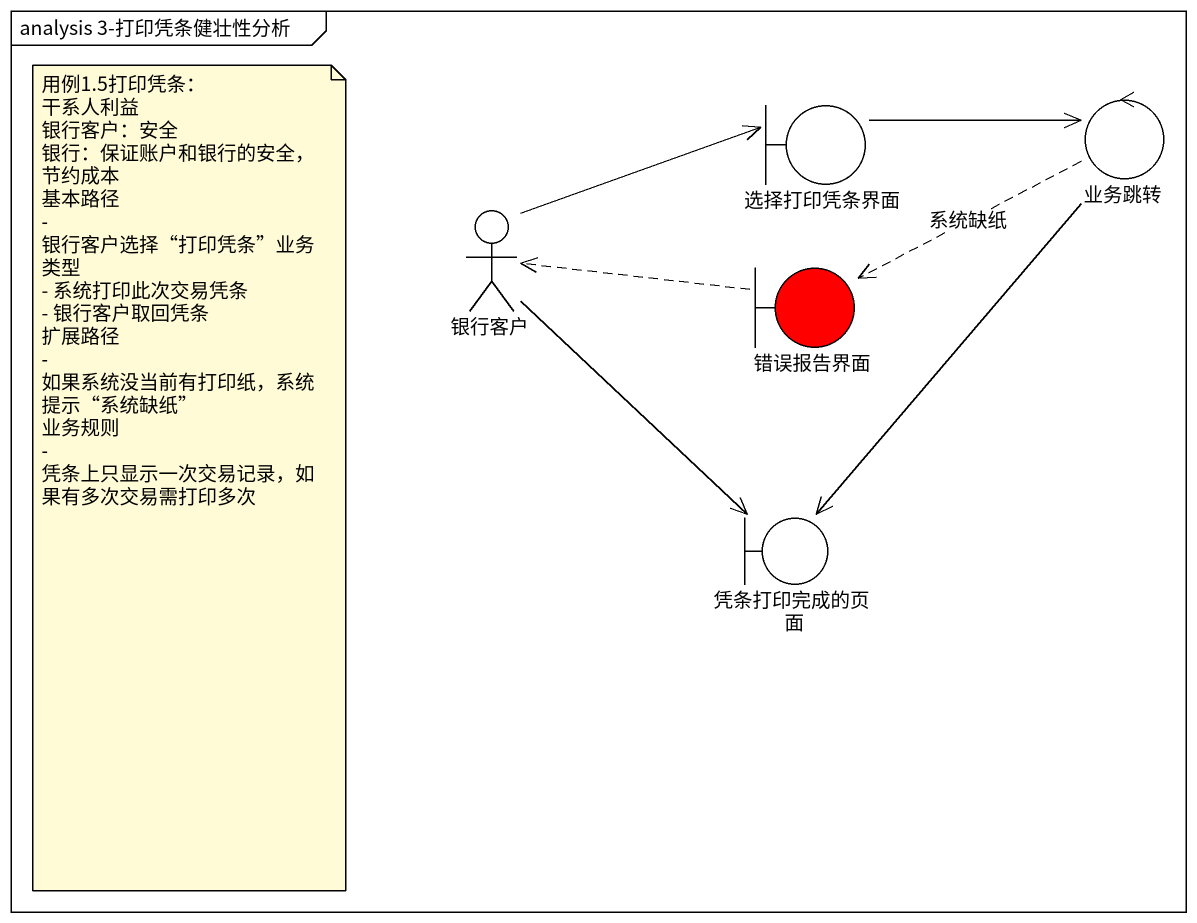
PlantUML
@startuml
mainframe analysis 3-打印凭条健壮性分析
boundary 选择打印凭条界面
control 业务跳转
actor 银行客户
boundary 错误报告界面 #FF0000
boundary 凭条打印完成的页面
选择打印凭条界面 -right-> 业务跳转
业务跳转 .left.> 错误报告界面 : 系统缺纸
业务跳转 --> 凭条打印完成的页面
银行客户 -right-> 选择打印凭条界面
银行客户 --> 凭条打印完成的页面
错误报告界面 .left.> 银行客户
note as N1
  用例1.5打印凭条：
  干系人利益
  银行客户：安全
  银行：保证账户和银行的安全，节约成本
  基本路径
  - 银行客户选择“打印凭条”业务类型
  - 系统打印此次交易凭条
  - 银行客户取回凭条
  扩展路径
  - 如果系统没当前有打印纸，系统提示“系统缺纸”
  业务规则
  - 凭条上只显示一次交易记录，如果有多次交易需打印多次
end note
@enduml
